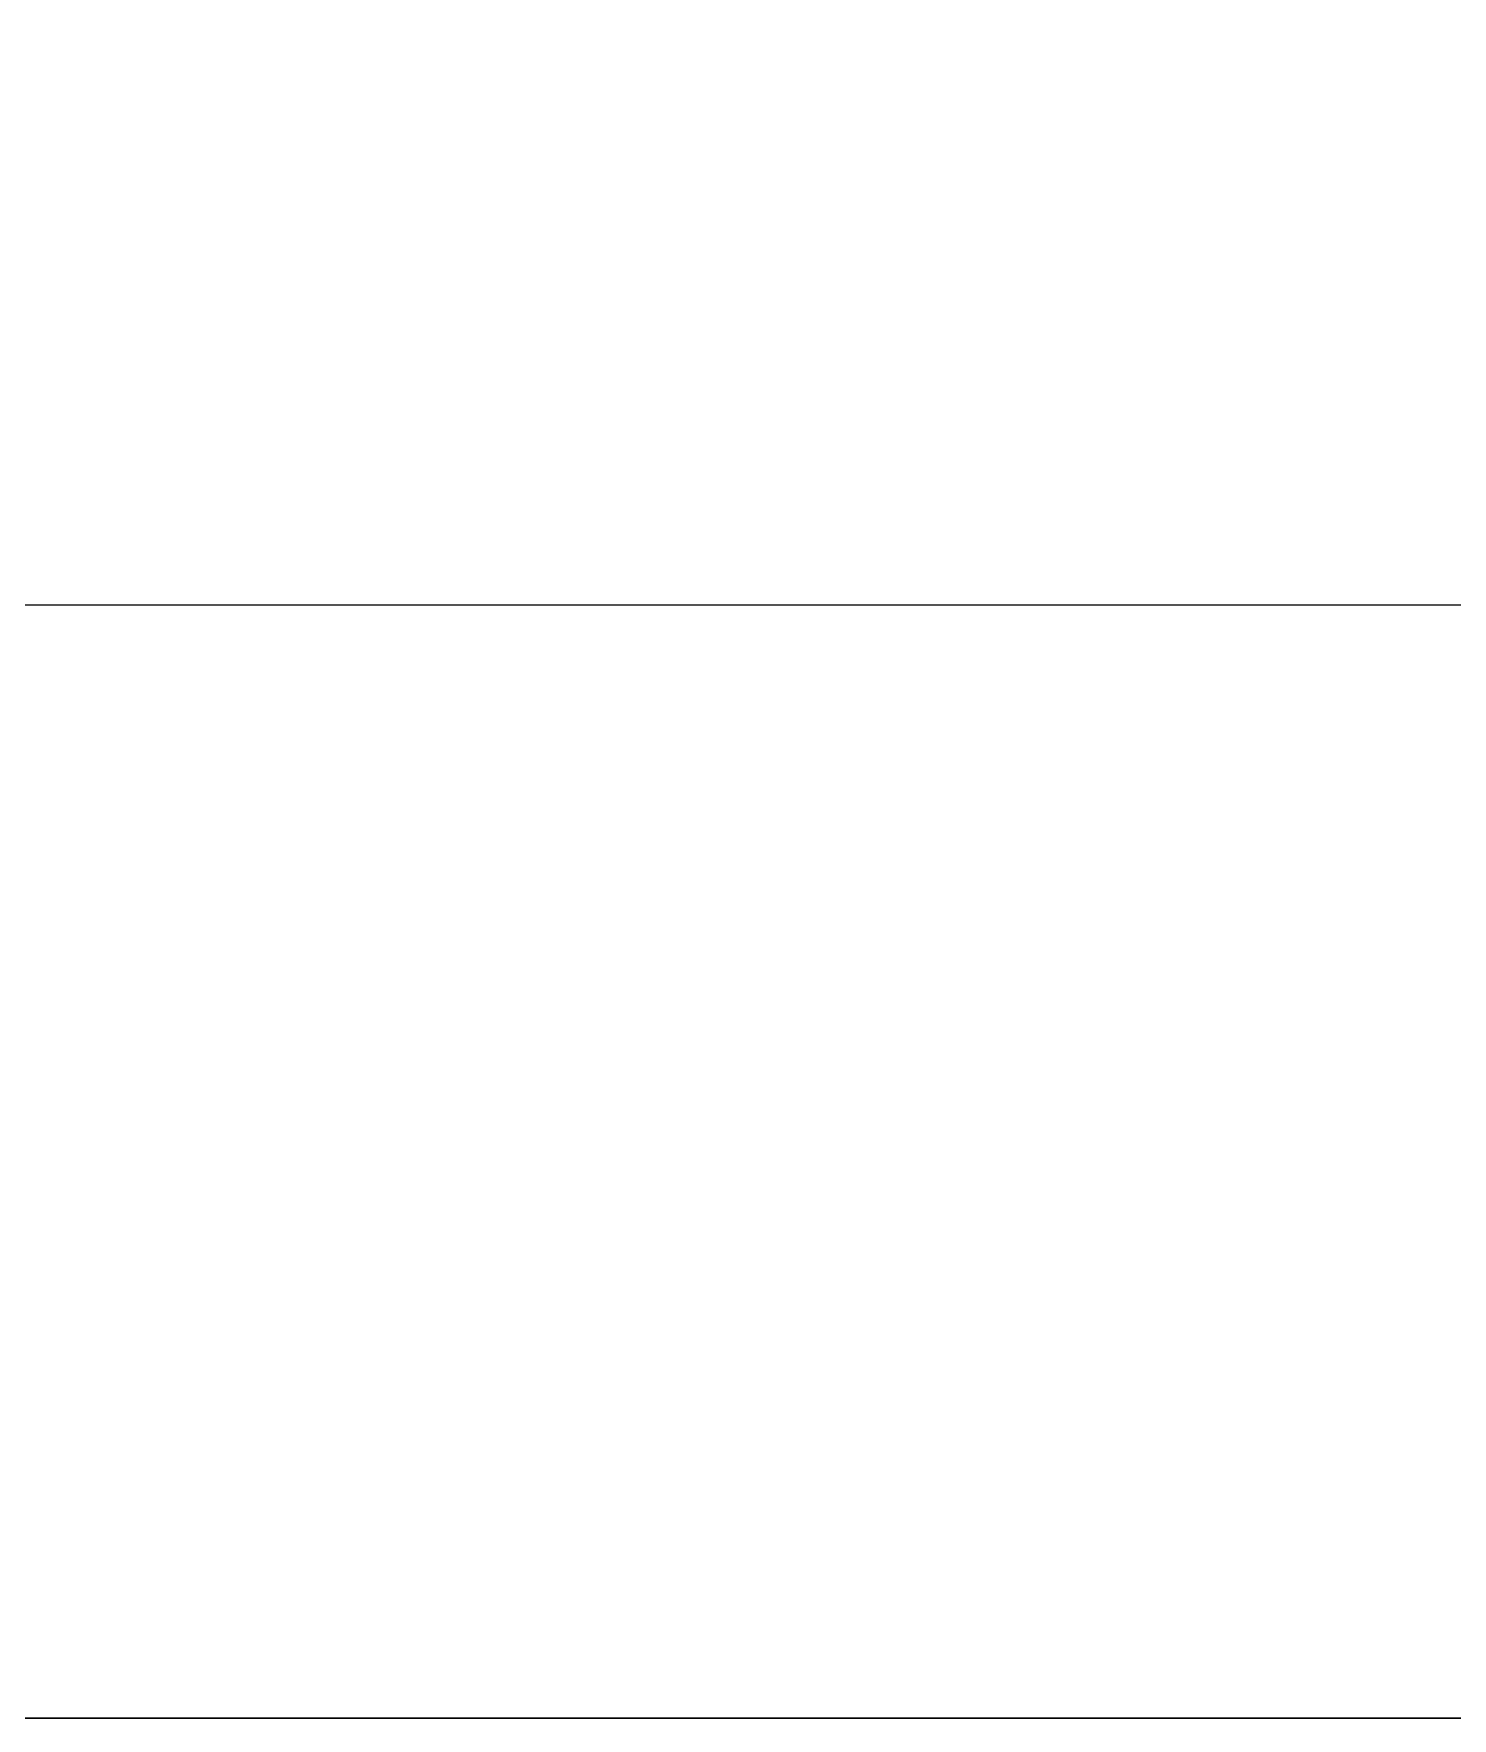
# Model space of a CAD drawing. Header units: millimetres. Extents: x -5968 to 8419, y -11886 to 221.
# Drawn here: x -2302.67 to -2275.91, y -11284.44 to -11252.66 of the extents above; entities that cross this region are included whole.
import ezdxf

# ---------------------------------------------------------------- set-up
doc = ezdxf.new("R2010")
doc.units = ezdxf.units.MM
doc.header["$LTSCALE"] = 20
doc.layers.add('Innenausbau_Konstruktion', color=7, linetype='Continuous')

msp = doc.modelspace()

# ---------------------------------------------------------------- linework, layer by layer
at = {"layer": 'Innenausbau_Konstruktion', "color": 7, "linetype": 'Continuous', "lineweight": 25, "transparency": 33554687, "flags": 128}
for points in [[(-2763.06, -10714.436), (-1943.06, -10714.436), (-1943.06, -11284.436), (-2763.06, -11284.436)], [(-2763.06, -10714.436), (-1943.06, -10714.436), (-1943.06, -11284.436), (-2763.06, -11284.436)], [(-2763.06, -11263.436), (-1943.06, -11263.436), (-1943.06, -11284.436), (-2763.06, -11284.436)]]:
    msp.add_lwpolyline(points, close=True, dxfattribs=at)
at = {"layer": 'Innenausbau_Konstruktion', "color": 7, "linetype": 'Continuous', "lineweight": 25, "transparency": 33554687}
for points in [[(-1961.06, -11284.436, 3689.109), (-1961.06, -10714.436, 3689.109), (-2745.06, -10714.436, 3689.109), (-2745.06, -11284.436, 3689.109)], [(-2745.06, -11284.436, 3707.109), (-2745.06, -10714.436, 3707.109), (-1961.06, -10714.436, 3707.109), (-1961.06, -11284.436, 3707.109)], [(-1961.06, -11284.436, 4946.109), (-1961.06, -10714.436, 4946.109), (-2745.06, -10714.436, 4946.109), (-2745.06, -11284.436, 4946.109)], [(-2745.06, -11284.436, 4964.109), (-2745.06, -10714.436, 4964.109), (-1961.06, -10714.436, 4964.109), (-1961.06, -11284.436, 4964.109)], [(-1961.06, -11284.436, 5190.109), (-1961.06, -10714.436, 5190.109), (-2745.06, -10714.436, 5190.109), (-2745.06, -11284.436, 5190.109)], [(-2745.06, -11284.436, 5208.109), (-2745.06, -10714.436, 5208.109), (-1961.06, -10714.436, 5208.109), (-1961.06, -11284.436, 5208.109)], [(-1961.06, -11284.436, 3528.109), (-1961.06, -11204.436, 3528.109), (-2745.06, -11204.436, 3528.109), (-2745.06, -11284.436, 3528.109)], [(-2745.06, -11284.436, 3546.109), (-2745.06, -11204.436, 3546.109), (-1961.06, -11204.436, 3546.109), (-1961.06, -11284.436, 3546.109)], [(-2745.06, -11284.436, 3707.109), (-1961.06, -11284.436, 3707.109), (-1961.06, -11284.436, 3689.109), (-2745.06, -11284.436, 3689.109)], [(-2745.06, -11284.436, 3546.109), (-1961.06, -11284.436, 3546.109), (-1961.06, -11284.436, 3528.109), (-2745.06, -11284.436, 3528.109)], [(-2745.06, -11284.436, 4964.109), (-1961.06, -11284.436, 4964.109), (-1961.06, -11284.436, 4946.109), (-2745.06, -11284.436, 4946.109)], [(-2745.06, -11284.436, 5208.109), (-1961.06, -11284.436, 5208.109), (-1961.06, -11284.436, 5190.109), (-2745.06, -11284.436, 5190.109)]]:
    msp.add_3dface(points, dxfattribs=at)

doc.saveas('drawing.dxf')
